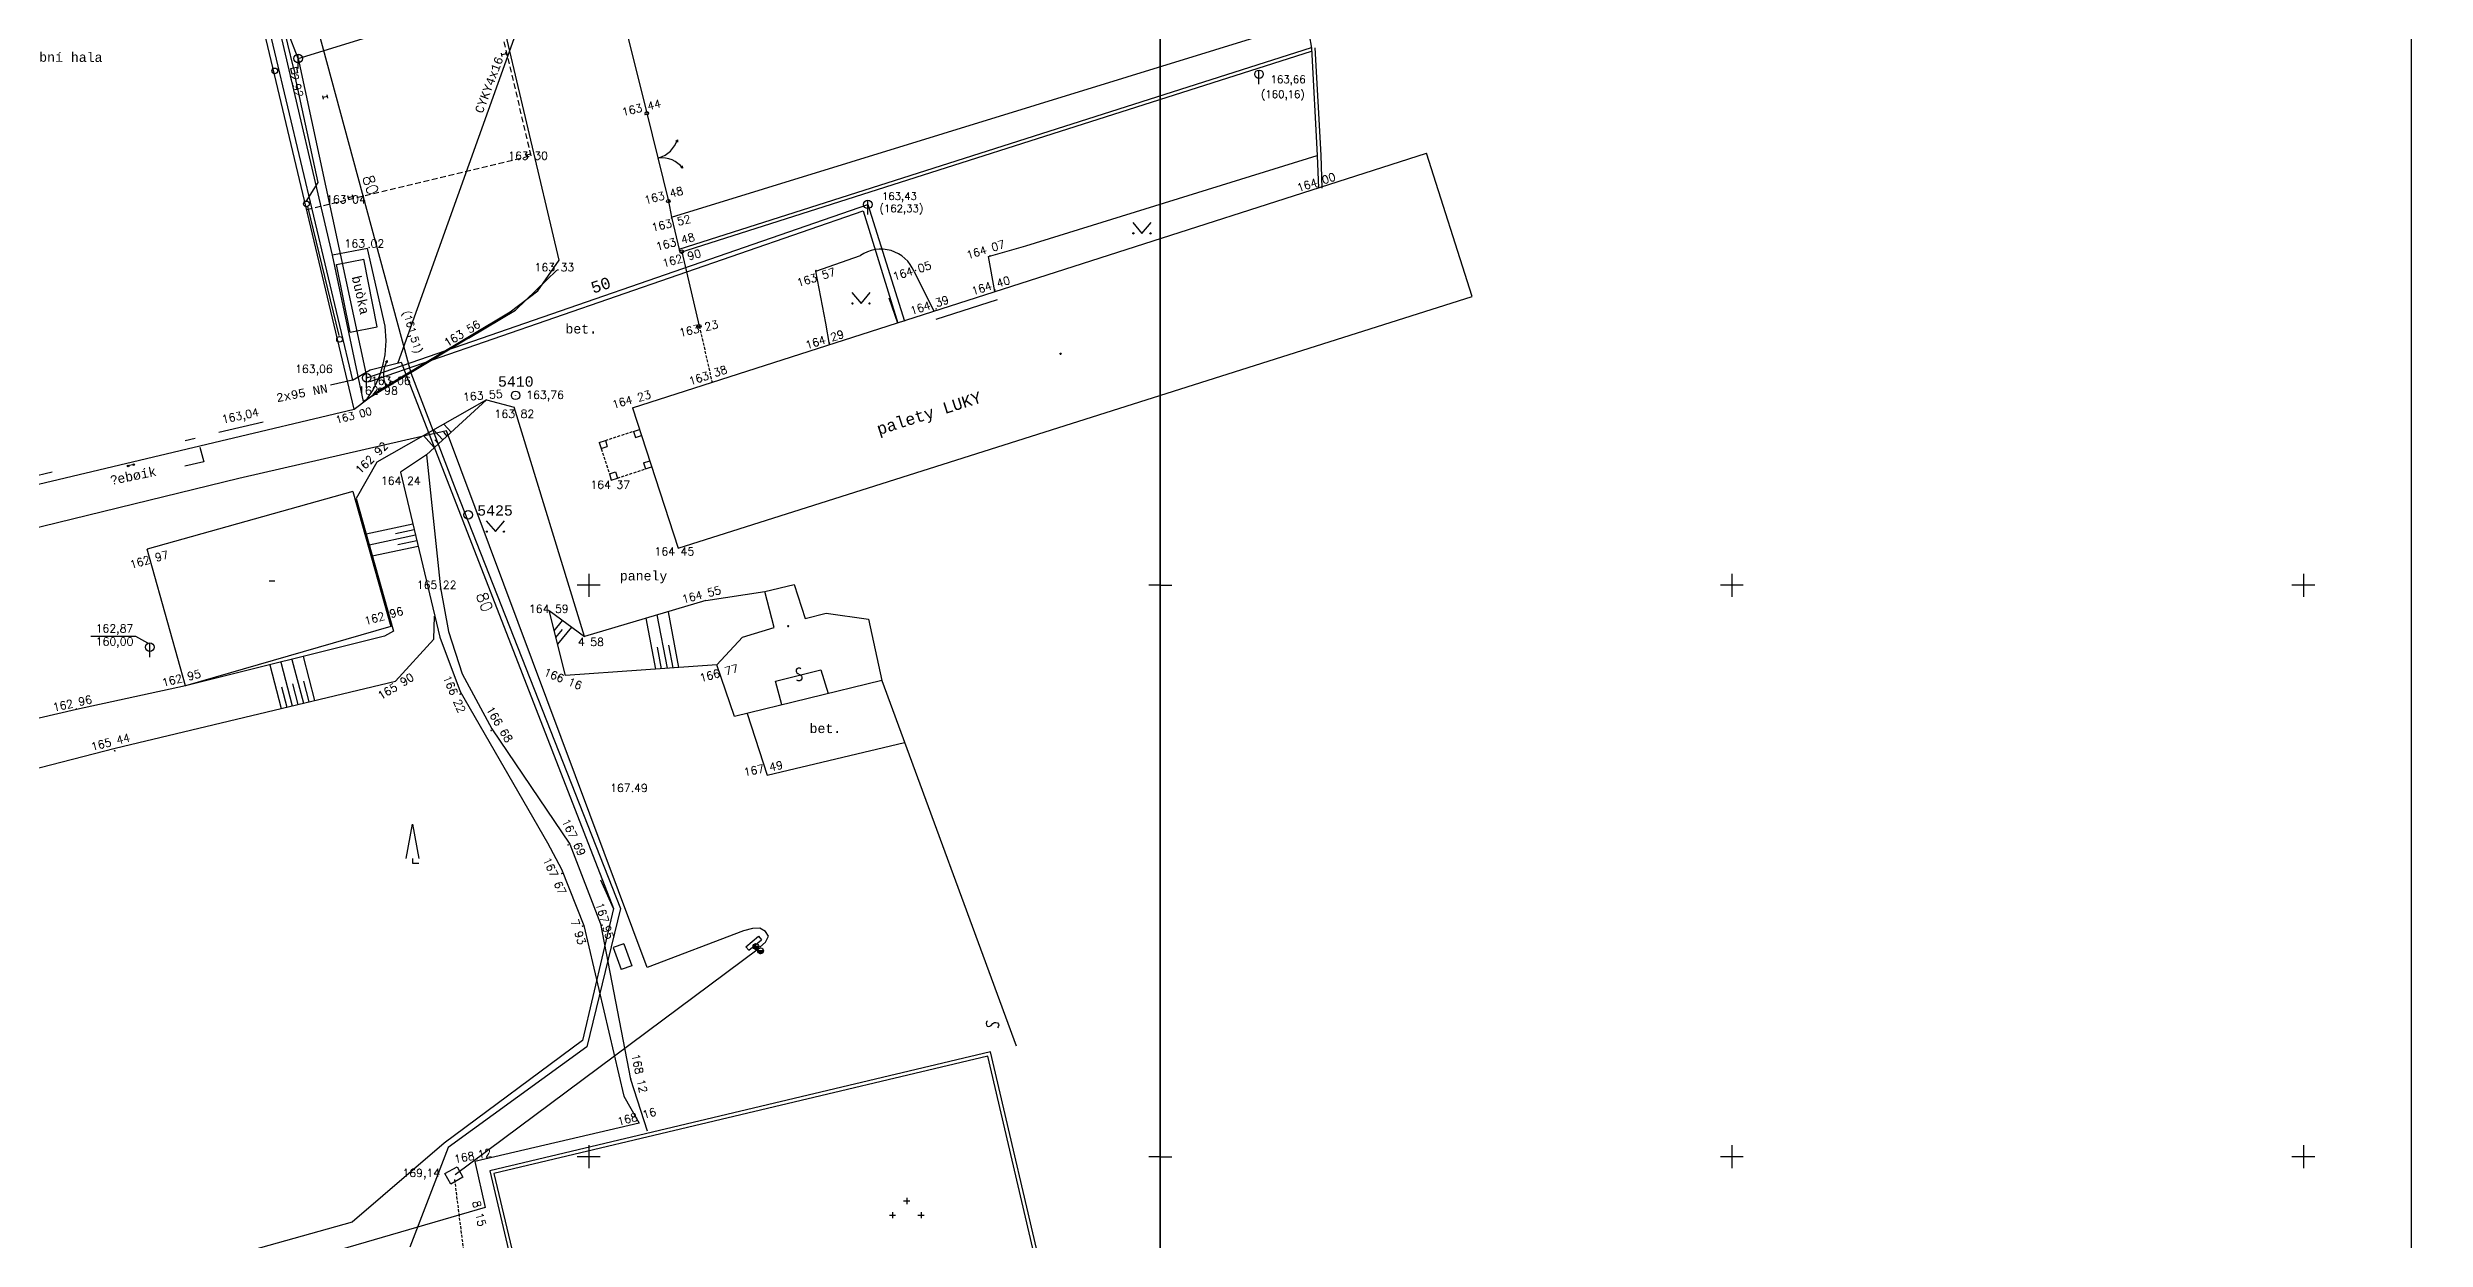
# Model space of a CAD drawing. Extents: x -743125 to -742188, y -1001500 to -1000750.
# Drawn here: x -742597.3 to -742389.3, y -1001207.2 to -1001102.9 of the extents above; entities that cross this region are included whole.
import ezdxf
from ezdxf.enums import TextEntityAlignment as Align

# ---------------------------------------------------------------- set-up
doc = ezdxf.new("R2010")
doc.units = 0
doc.header["$MEASUREMENT"] = 0
doc.linetypes.add('DASHED', pattern=[0.75, 0.5, -0.25])
doc.linetypes.add('HIDDEN', pattern=[0.375, 0.25, -0.125])
doc.layers.get('0').update_dxf_attribs({"linetype": 'CONTINUOUS'})
for name, color, linetype in [('1', 7, 'CONTINUOUS'), ('12', 7, 'CONTINUOUS'), ('14', 7, 'CONTINUOUS'), ('15', 7, 'CONTINUOUS'), ('19', 7, 'CONTINUOUS'), ('2', 7, 'CONTINUOUS'), ('20', 7, 'CONTINUOUS'), ('31', 7, 'CONTINUOUS'), ('34', 7, 'CONTINUOUS'), ('40', 7, 'CONTINUOUS'), ('41', 7, 'CONTINUOUS'), ('44', 7, 'CONTINUOUS'), ('45', 7, 'CONTINUOUS'), ('51', 7, 'CONTINUOUS'), ('57', 7, 'CONTINUOUS'), ('60', 7, 'CONTINUOUS'), ('7', 7, 'CONTINUOUS')]:
    doc.layers.add(name, color=color, linetype=linetype)
doc.styles.add('MONOTXT', font='MONOTXT', dxfattribs={"height": 0.2})
doc.styles.add('ROMANS', font='ROMANS', dxfattribs={"height": 0.2})

# ---------------------------------------------------------------- blocks, each defined once
blk = doc.blocks.new('3$13')
at = {"layer": '12', "color": 120, "linetype": 'Continuous'}
for p, q in [((-3.05, 0), (-1.95, 0)), ((-2.5, 0.55), (-2.5, -0.55)), ((-0.55, 2.5), (0.55, 2.5)), ((0, 3.05), (0, 1.95)), ((1.95, 0), (3.05, 0)), ((2.5, 0.55), (2.5, -0.55))]:
    blk.add_line(p, q, dxfattribs=at)
blk = doc.blocks.new('A0_500')
at = {"color": 3, "linetype": 'Continuous'}
blk.add_line((577.5, -415.5), (577.5, 0), dxfattribs=at)
blk = doc.blocks.new('3$14')
at = {"layer": '12', "color": 120, "linetype": 'Continuous'}
for points in [[(-1.608, 1.914), (0, 0), (1.606, 1.914)], [(-1.6, 0), (-1.46, -0.08), (-1.442, 0.07), (-1.576, 0.032), (-1.498, -0.07), (-1.438, 0.034), (-1.546, 0.046), (-1.52, -0.048), (-1.45, 0.006), (-1.52, 0.044), (-1.526, -0.024), (-1.472, -0.006), (-1.502, 0.03), (-1.518, -0.004), (-1.492, -0.004), (-1.498, 0.01), (-1.5, 0.004)], [(1.4, 0), (1.54, -0.08), (1.558, 0.07), (1.424, 0.032), (1.502, -0.07), (1.562, 0.034), (1.454, 0.046), (1.48, -0.048), (1.55, 0.006), (1.48, 0.044), (1.474, -0.024), (1.528, -0.006), (1.498, 0.03), (1.482, -0.004), (1.508, -0.004), (1.502, 0.01), (1.5, 0.004)]]:
    blk.add_lwpolyline(points, dxfattribs=at)
for centre in [(-1.500371584653854, -0.0008411214351654052), (1.499628415346146, -0.0008411214351654052)]:
    blk.add_circle(centre, 0.1, dxfattribs=at)
blk = doc.blocks.new('6$202')
at = {"layer": '12', "color": 120, "linetype": 'Continuous'}
blk.add_line((-0.004, -1.748), (-0.004, 0.75), dxfattribs=at)
blk.add_circle((0, 0), 0.75, dxfattribs=at)
blk = doc.blocks.new('2$10')
at = {"layer": '1', "color": 7, "linetype": 'Continuous'}
blk.add_lwpolyline([(0.298, 0.9500000000000001), (0.08600000000000001, 1.054), (-0.198, 1.054), (-0.41, 0.9500000000000001), (-0.5640000000000001, 0.742), (-0.5640000000000001, 0.534), (-0.492, 0.326), (-0.41, 0.224), (-0.268, 0.12), (0.156, -0.088), (0.298, -0.21), (0.37, -0.314), (0.44, -0.522), (0.44, -0.834), (0.298, -1.042), (0.08600000000000001, -1.146), (-0.198, -1.146), (-0.4, -1.046)], dxfattribs=at)
blk = doc.blocks.new('3$091')
at = {"layer": '12', "color": 120, "linetype": 'Continuous'}
for points in [[(-0.55, 0.4), (0, 3.4), (0.55, 0.4)], [(0, 0.4), (0, 0), (0.55, 0)]]:
    blk.add_lwpolyline(points, dxfattribs=at)
blk = doc.blocks.new('4$03')
at = {"layer": '12', "color": 120, "linetype": 'Continuous'}
blk.add_line((0.5, 0), (-0.5, 0), dxfattribs=at)
blk = doc.blocks.new('4$02')
at = {"layer": '12', "color": 120, "linetype": 'Continuous'}
for p, q in [((0.088, 0), (-0.08600000000000001, 0)), ((-0.082, 0.026), (0.084, 0.026)), ((0.07, 0.05), (-0.07, 0.05)), ((-0.038, 0.074), (0.042, 0.074)), ((-0.082, -0.026), (0.08600000000000001, -0.026)), ((0.074, -0.05), (-0.07200000000000001, -0.05)), ((-0.046, -0.074), (0.048, -0.074))]:
    blk.add_line(p, q, dxfattribs=at)
blk.add_circle((0.002249501466751099, -0.001342226266860962), 0.08700000000000001, dxfattribs=at)
blk = doc.blocks.new('2$271')
at = {"layer": '12', "color": 120, "linetype": 'Continuous'}
for points in [[(-2.299, 3.432), (-2.519, 3.765), (-2.091, 3.718)], [(2.145, 3.741), (2.514, 3.765), (2.316, 3.466)]]:
    blk.add_lwpolyline(points, dxfattribs=at)
for centre, radius, start, end in [((-4.819257533788681, -0.4964161009788513), 4.842483569777185, 5.926472222222222, 61.66390000000001), ((4.814771661520004, -0.496425687789917), 4.842483569777184, 118.3359833333334, 174.0734111111111)]:
    blk.add_arc(centre, radius, start, end, dxfattribs=at)
blk = doc.blocks.new('1$03')
at = {"layer": '14', "color": 7, "linetype": 'Continuous'}
blk.add_lwpolyline([(-0.002, 0.002), (0.002, 0.002), (0.002, -0.002), (-0.002, -0.002)], close=True, dxfattribs=at)
blk.add_circle((0, 1.192092895507813e-10), 0.375, dxfattribs=at)
blk = doc.blocks.new('6$301')
at = {"layer": '12', "color": 120, "linetype": 'Continuous'}
blk.add_lwpolyline([(-0.5, 0), (-0.5, 0.5), (0.5, 0.5), (0.5, -0.5), (-0.5, -0.5), (-0.5, 0), (0.5, 0)], dxfattribs=at)
blk = doc.blocks.new('6$05')
at = {"layer": '12', "color": 120, "linetype": 'Continuous'}
for points in [[(-0.5, 0), (0.5, 0), (0.5, -0.012), (-0.488, -0.012), (-0.464, -0.144), (-0.388, -0.3), (-0.27, -0.408), (-0.116, -0.48), (0.04, -0.492), (0.216, -0.44), (0.352, -0.342), (0.46, -0.18), (0.488, -0.024), (-0.472, -0.028), (-0.444, -0.148), (-0.372, -0.296), (-0.264, -0.398), (-0.11, -0.47), (0.04, -0.482), (0.212, -0.426), (0.34, -0.334), (0.448, -0.176), (0.468, -0.036), (-0.452, -0.042), (-0.424, -0.156), (-0.356, -0.29), (-0.258, -0.384), (-0.108, -0.458), (0.042, -0.468), (0.208, -0.414), (0.336, -0.316), (0.434, -0.164), (0.45, -0.052), (-0.432, -0.056), (-0.392, -0.188), (-0.34, -0.284), (-0.244, -0.374), (-0.104, -0.444), (0.042, -0.456), (0.192, -0.404), (0.324, -0.3), (0.418, -0.16), (0.428, -0.062), (-0.406, -0.07200000000000001), (-0.374, -0.184), (-0.324, -0.276), (-0.232, -0.358), (-0.096, -0.428), (0.04, -0.438), (0.19, -0.388), (0.32, -0.284), (0.398, -0.152), (0.412, -0.076), (-0.382, -0.084), (-0.354, -0.192), (-0.308, -0.274), (-0.226, -0.344), (-0.088, -0.416), (0.034, -0.424), (0.188, -0.368), (0.316, -0.276), (0.38, -0.156), (0.396, -0.088), (-0.36, -0.1), (-0.332, -0.192), (-0.29, -0.27), (-0.214, -0.336), (-0.076, -0.4), (0.028, -0.408), (0.178, -0.358), (0.304, -0.264), (0.368, -0.148), (0.376, -0.102), (-0.336, -0.116), (-0.314, -0.188), (-0.276, -0.26), (-0.188, -0.328), (-0.056, -0.388), (0.04, -0.392), (0.164, -0.348), (0.296, -0.252), (0.346, -0.148), (0.352, -0.118), (-0.316, -0.128), (-0.284, -0.208), (-0.248, -0.264), (-0.172, -0.322), (-0.042, -0.372), (0.052, -0.372), (0.152, -0.34), (0.284, -0.24), (0.34, -0.132), (-0.292, -0.144), (-0.264, -0.216), (-0.238, -0.256), (-0.162, -0.31), (-0.032, -0.362), (0.046, -0.354), (0.148, -0.328), (0.272, -0.228), (0.312, -0.148)], [(0.312, -0.148), (-0.268, -0.156), (-0.226, -0.244), (-0.144, -0.3), (-0.016, -0.352), (0.056, -0.34), (0.142, -0.316), (0.264, -0.21), (0.288, -0.16), (-0.248, -0.172), (-0.206, -0.24), (-0.136, -0.284), (-0.008, -0.336), (0.14, -0.308), (0.244, -0.206), (0.262, -0.178), (-0.226, -0.184), (-0.184, -0.24), (-0.108, -0.288), (-0.004, -0.326), (0.132, -0.296), (0.24, -0.19), (-0.2, -0.196), (-0.16, -0.244), (-0.068, -0.292), (0.008, -0.312), (0.132, -0.28), (0.208, -0.204), (-0.168, -0.21), (-0.13, -0.24), (-0.064, -0.28), (0.006, -0.3), (0.124, -0.268), (0.18, -0.212), (-0.13, -0.222), (-0.068, -0.264), (0.008, -0.288), (0.116, -0.26), (0.148, -0.228), (-0.092, -0.232), (-0.032, -0.264), (0.034, -0.272), (0.116, -0.242), (-0.042, -0.242), (-0.016, -0.258), (0.052, -0.256)]]:
    blk.add_lwpolyline(points, dxfattribs=at)
blk.add_circle((0, 0), 0.5, dxfattribs=at)

msp = doc.modelspace()

# ---------------------------------------------------------------- linework, layer by layer
at = {"layer": '1', "color": 7, "linetype": 'Continuous'}
for p, q in [((-742557.554, -1001103.726), (-742557.6240000001, -1001103.434)), ((-742557.199, -1001103.491), (-742557.588, -1001103.582)), ((-742557.165, -1001103.635), (-742557.235, -1001103.343)), ((-742542.09, -1001120.582), (-742486.775, -1001102.959)), ((-742542.02, -1001120.875), (-742486.755, -1001103.267)), ((-742573.197, -1001107.463), (-742573.267, -1001107.171)), ((-742572.8420000001, -1001107.228), (-742573.231, -1001107.319)), ((-742572.808, -1001107.372), (-742572.878, -1001107.08)), ((-742555.4180000001, -1001112.503), (-742555.488, -1001112.211)), ((-742555.063, -1001112.268), (-742555.452, -1001112.359)), ((-742555.03, -1001112.41), (-742555.1, -1001112.118)), ((-742511.75, -1001120.31), (-742486.26, -1001112.38)), ((-742570.99, -1001116.23), (-742571.06, -1001115.938)), ((-742570.635, -1001115.995), (-742571.024, -1001116.086)), ((-742570.6020000001, -1001116.137), (-742570.672, -1001115.845)), ((-742569.35, -1001120.52), (-742572.42, -1001121.12)), ((-742567.81, -1001127.34), (-742569.35, -1001120.52)), ((-742542.05, -1001120.75), (-742542.02, -1001120.875)), ((-742515.02, -1001121.24), (-742511.75, -1001120.31)), ((-742556.39, -1001125.93), (-742552.78, -1001122.42)), ((-742530.12, -1001122.52), (-742526.23, -1001121.14)), ((-742529.25, -1001127.07), (-742530.12, -1001122.52)), ((-742521.54, -1001122.54), (-742519.797, -1001126.005)), ((-742514.48, -1001124.301), (-742515.02, -1001121.24)), ((-742560.51, -1001128.37), (-742556.39, -1001125.93)), ((-742528.922, -1001128.931), (-742529.25, -1001127.07)), ((-742560.51, -1001128.37), (-742565.55, -1001131.42)), ((-742565.55, -1001131.42), (-742569.6900000001, -1001133.91)), ((-742558.93, -1001133.76), (-742568.54, -1001139.22)), ((-742558.93, -1001133.76), (-742556.51, -1001134.42)), ((-742550.36, -1001154.49), (-742556.51, -1001134.42)), ((-742549.0700000001, -1001137.51), (-742548.5380000001, -1001137.335)), ((-742549.0700000001, -1001137.51), (-742548.899, -1001138.043)), ((-742548.5380000001, -1001137.335), (-742548.368, -1001137.869)), ((-742546.086, -1001136.529), (-742545.554, -1001136.355)), ((-742546.086, -1001136.529), (-742545.9130000001, -1001137.062)), ((-742545.9130000001, -1001137.062), (-742545.381, -1001136.887)), ((-742589.801, -1001139.445), (-742590.2880000001, -1001139.56)), ((-742583.66, -1001139.2), (-742585.33, -1001139.59)), ((-742584.02, -1001137.9), (-742583.66, -1001139.2)), ((-742568.54, -1001139.22), (-742570.34, -1001142.41)), ((-742548.899, -1001138.043), (-742548.368, -1001137.869)), ((-742545.1950000001, -1001139.272), (-742544.6630000001, -1001139.098)), ((-742545.1950000001, -1001139.272), (-742545.022, -1001139.805)), ((-742545.022, -1001139.805), (-742544.49, -1001139.63)), ((-742548.1900000001, -1001140.257), (-742547.659, -1001140.082)), ((-742548.1900000001, -1001140.257), (-742548.02, -1001140.79)), ((-742548.02, -1001140.79), (-742547.488, -1001140.615)), ((-742547.659, -1001140.082), (-742547.488, -1001140.615)), ((-742539.75, -1001151.32), (-742550.36, -1001154.49)), ((-742539.75, -1001151.32), (-742534.6, -1001150.539)), ((-742524.3690000001, -1001158.319), (-742512.59, -1001190.3)), ((-742536.1460000001, -1001161.22), (-742534.4, -1001166.6)), ((-742534.4, -1001166.6), (-742522.3690000001, -1001163.749)), ((-742536.25, -1001181.62), (-742535.13, -1001180.7)), ((-742535.996, -1001181.929), (-742534.876, -1001181.009)), ((-742535.13, -1001180.7), (-742534.876, -1001181.009)), ((-742546.91, -1001181.36), (-742547.85, -1001181.701)), ((-742547.85, -1001181.701), (-742547.15, -1001183.631)), ((-742546.21, -1001183.29), (-742547.15, -1001183.631)), ((-742546.91, -1001181.36), (-742546.21, -1001183.29)), ((-742536.25, -1001181.62), (-742535.996, -1001181.929))]:
    msp.add_line(p, q, dxfattribs=at)
at = {"layer": '1', "color": 7, "linetype": 'HIDDEN'}
for p, q in [((-742548.5380000001, -1001137.334), (-742546.086, -1001136.53)), ((-742548.899, -1001138.043), (-742548.1900000001, -1001140.257)), ((-742547.488, -1001140.616), (-742545.022, -1001139.805))]:
    msp.add_line(p, q, dxfattribs=at)
at = {"layer": '1', "color": 7, "linetype": 'Continuous'}
msp.add_lwpolyline([(-742569.6900000001, -1001133.91), (-742572.42, -1001121.12), (-742577.05, -1001101.29)], dxfattribs=at)
for centre in [(-742590.2880000001, -1001139.56), (-742589.801, -1001139.445)]:
    msp.add_circle(centre, 0.075, dxfattribs=at)
for centre, radius, start, end in [((-742524.4503545361, -1001123.733937695), 3.145735325888003, 22.30529722222223, 124.4531888888889), ((-742576.448638917, -1001128.576328595), 8.726659769296013, 324.2085416666667, 8.144644444444497)]:
    msp.add_arc(centre, radius, start, end, dxfattribs=at)
at = {"layer": '12', "color": 120, "linetype": 'Continuous'}
for points in [[(-742567.769, -1001130.442), (-742567.616, -1001130.337), (-742567.6240000001, -1001130.515)], [(-742562.58, -1001201.46), (-742561.5, -1001200.88), (-742561, -1001201.78), (-742562.0700000001, -1001202.39), (-742562.58, -1001201.46)]]:
    msp.add_lwpolyline(points, dxfattribs=at)
for centre in [(-742577.46, -1001104.99), (-742574.6900000001, -1001116.63), (-742571.79, -1001128.48)]:
    msp.add_circle(centre, 0.25, dxfattribs=at)
msp.add_arc((-742565.5287803637, -1001131.563090754), 2.421234447549429, 149.5482861111112, 204.5656222222223, dxfattribs=at)
at = {"layer": '19', "color": 7, "linetype": 'Continuous'}
for p, q in [((-742519.608, -1001126.711), (-742514.235, -1001124.989)), ((-742585.309, -1001137.329), (-742584.4230000001, -1001137.119)), ((-742582.343, -1001136.609), (-742578.46, -1001135.691)), ((-742600.829, -1001140.998), (-742596.946, -1001140.079))]:
    msp.add_line(p, q, dxfattribs=at)
at = {"layer": '2', "color": 1, "linetype": 'DASHED'}
for p, q in [((-742555.03, -1001112.41), (-742563.38, -1001077.08)), ((-742574.664, -1001117.109), (-742555.03, -1001112.41))]:
    msp.add_line(p, q, dxfattribs=at)
at = {"layer": '2', "color": 1, "linetype": 'Continuous'}
for p, q in [((-742570.5, -1001134.6), (-742582.785, -1001083.002)), ((-742546.17, -1001134.46), (-742476.7000000001, -1001112.19)), ((-742472.7270000001, -1001124.725), (-742476.7000000001, -1001112.19)), ((-742572.06, -1001121.93), (-742569.66, -1001121.456)), ((-742570.868, -1001127.858), (-742572.06, -1001121.93)), ((-742568.49, -1001127.38), (-742569.68, -1001121.46)), ((-742570.87, -1001127.85), (-742568.49, -1001127.38)), ((-742582.785, -1001137.507), (-742570.5, -1001134.6)), ((-742608.4500000001, -1001143.58), (-742582.785, -1001137.507)), ((-742570.634, -1001141.779), (-742588.63, -1001146.85)), ((-742570.634, -1001141.779), (-742567.3, -1001153.61)), ((-742585.26, -1001158.81), (-742588.63, -1001146.85)), ((-742567.3, -1001153.61), (-742585.26, -1001158.81)), ((-742537.2390000001, -1001161.489), (-742538.79, -1001156.95)), ((-742524.3690000001, -1001158.319), (-742537.2390000001, -1001161.489)), ((-742533.657, -1001158.39), (-742529.683, -1001157.39)), ((-742533.103, -1001160.471), (-742533.657, -1001158.39)), ((-742529.683, -1001157.39), (-742529.06, -1001159.475))]:
    msp.add_line(p, q, dxfattribs=at)
for points in [[(-742546.17, -1001134.46), (-742542.18, -1001146.74), (-742472.7270000001, -1001124.725)], [(-742538.79, -1001156.95), (-742536.533, -1001154.538), (-742533.78, -1001153.706), (-742534.6, -1001150.539), (-742532.029, -1001149.93), (-742531.055, -1001152.919), (-742529.2390000001, -1001152.449), (-742525.52, -1001152.97), (-742524.3690000001, -1001158.319)]]:
    msp.add_lwpolyline(points, dxfattribs=at)
at = {"layer": '20', "color": 4, "linetype": 'Continuous'}
msp.add_point((-742570.6020000001, -1001116.137), dxfattribs=at)
at = {"layer": '31', "color": 7, "linetype": 'Continuous'}
msp.add_lwpolyline([(-742588.558, -1001155.074), (-742589.6, -1001154.478), (-742593.545, -1001154.478)], dxfattribs=at)
at = {"layer": '34', "color": 30, "linetype": 'Continuous'}
for p, q in [((-742564.1900000001, -1001138.58), (-742558.93, -1001133.76)), ((-742564.46, -1001136.902), (-742563.505, -1001137.952)), ((-742563.569, -1001136.396), (-742562.768, -1001137.277)), ((-742563.448, -1001137.272), (-742563.137, -1001137.615)), ((-742562.708, -1001136.599), (-742562.399, -1001136.939)), ((-742562.6780000001, -1001135.889), (-742562.031, -1001136.601)), ((-742570.34, -1001142.41), (-742567.0700000001, -1001154.02)), ((-742569.47, -1001145.498), (-742565.385, -1001144.623)), ((-742569.198, -1001146.463), (-742565.153, -1001145.596)), ((-742566.909, -1001145.461), (-742565.269, -1001145.109)), ((-742568.927, -1001147.427), (-742564.921, -1001146.569)), ((-742566.7000000001, -1001146.439), (-742565.037, -1001146.083)), ((-742567.0700000001, -1001154.02), (-742567.87, -1001154.46)), ((-742563.55, -1001154.7), (-742563.476, -1001152.707)), ((-742552.02, -1001157.9), (-742553.4500000001, -1001152.22)), ((-742553.4500000001, -1001152.22), (-742550.36, -1001154.49)), ((-742553.029, -1001153.971), (-742552.286, -1001153.075)), ((-742552.862, -1001154.554), (-742552.286, -1001153.858)), ((-742552.711, -1001155.155), (-742551.479, -1001153.668)), ((-742544.987, -1001152.885), (-742544.147, -1001157.335)), ((-742544.023, -1001152.597), (-742543.143, -1001157.263)), ((-742543.06, -1001152.309), (-742542.14, -1001157.191)), ((-742567.87, -1001154.46), (-742585.26, -1001158.81)), ((-742574.986, -1001156.24), (-742573.984, -1001160.085)), ((-742563.55, -1001154.7), (-742566.91, -1001158.39)), ((-742544, -1001155.419), (-742543.6460000001, -1001157.299)), ((-742543.017, -1001155.234), (-742542.6410000001, -1001157.227)), ((-742591.41, -1001164.26), (-742566.91, -1001158.39)), ((-742577.897, -1001156.968), (-742576.902, -1001160.784)), ((-742576.926, -1001156.725), (-742575.929, -1001160.551)), ((-742575.957, -1001156.483), (-742574.957, -1001160.318)), ((-742574.9450000001, -1001158.381), (-742574.471, -1001160.201)), ((-742538.79, -1001156.95), (-742552.02, -1001157.9)), ((-742585.26, -1001158.81), (-742594.79, -1001160.86)), ((-742576.88, -1001158.885), (-742576.416, -1001160.667)), ((-742575.912, -1001158.633), (-742575.443, -1001160.434)), ((-742594.79, -1001160.86), (-742615.36, -1001165.67)), ((-742606.9, -1001168.24), (-742591.41, -1001164.26))]:
    msp.add_line(p, q, dxfattribs=at)
at = {"layer": '40', "color": 3, "linetype": 'Continuous'}
for p, q in [((-742575.42, -1001103.91), (-742548.52, -1001095.61)), ((-742575.42, -1001103.91), (-742569.42, -1001131.84)), ((-742569.42, -1001131.84), (-742525.59, -1001116.67)), ((-742525.59, -1001116.67), (-742522.383, -1001126.888))]:
    msp.add_line(p, q, dxfattribs=at)
msp.add_lwpolyline([(-742575.42, -1001103.91), (-742576.311, -1001101.561), (-742591.81, -1001036.53)], dxfattribs=at)
at = {"layer": '41', "color": 30, "linetype": 'Continuous'}
for p, q in [((-742592.51, -1001031.94), (-742565.55, -1001131.42)), ((-742575.826, -1001104.703), (-742579.755, -1001088.555)), ((-742571.821, -1001128.139), (-742574.579, -1001116.859)), ((-742565.55, -1001131.42), (-742561.625, -1001141.684)), ((-742561.625, -1001141.684), (-742547.221, -1001178.268)), ((-742547.221, -1001178.268), (-742550.162, -1001190.395)), ((-742550.162, -1001190.395), (-742562.304, -1001199.203)), ((-742562.304, -1001199.203), (-742565.63, -1001207.9))]:
    msp.add_line(p, q, dxfattribs=at)
msp.add_lwpolyline([(-742574.719, -1001116.427), (-742573.671, -1001114.761), (-742575.74, -1001105.219)], dxfattribs=at)
at = {"layer": '44', "color": 230, "linetype": 'Continuous'}
for p, q in [((-742566.658, -1001130.502), (-742550.519, -1001085.334)), ((-742581.601, -1001086.041), (-742570.648, -1001132.047)), ((-742570.648, -1001132.047), (-742572.576, -1001132.476)), ((-742562.4400000001, -1001136.48), (-742580.6, -1001140.65)), ((-742544.88, -1001183.44), (-742562.4400000001, -1001136.48)), ((-742580.6, -1001140.65), (-742603.15, -1001146.16)), ((-742547.827, -1001178.281), (-742548.9280000001, -1001175.795)), ((-742547.827, -1001178.281), (-742550.542, -1001189.824)), ((-742536.4500000001, -1001180.23), (-742544.88, -1001183.44)), ((-742550.542, -1001189.824), (-742562.64, -1001198.812)), ((-742562.64, -1001198.812), (-742570.68, -1001205.71)), ((-742570.68, -1001205.71), (-742600.12, -1001213.95))]:
    msp.add_line(p, q, dxfattribs=at)
for points in [[(-742569.153, -1001132.171), (-742525.987, -1001117.245), (-742522.97, -1001127.056), (-742523.724, -1001124.876)], [(-742570.648, -1001132.047), (-742569.118, -1001131.151), (-742566.404, -1001130.472), (-742547.827, -1001178.281)], [(-742535.02, -1001180), (-742535.66, -1001180.03), (-742536.4500000001, -1001180.23)], [(-742535.014, -1001181.658), (-742534.536, -1001181.227), (-742534.26, -1001180.7), (-742534.536, -1001180.293), (-742535.02, -1001180)]]:
    msp.add_lwpolyline(points, dxfattribs=at)
at = {"layer": '45', "color": 230, "linetype": 'Continuous'}
msp.add_line((-742561.674, -1001201.547), (-742535.181, -1001181.796), dxfattribs=at)
at = {"layer": '45', "color": 230, "linetype": 'HIDDEN'}
msp.add_line((-742553.884, -1001264.001), (-742561.713, -1001201.969), dxfattribs=at)
at = {"layer": '51', "color": 30, "linetype": 'Continuous'}
for p, q in [((-742552.5700000001, -1001121.56), (-742559, -1001094.3)), ((-742546.56, -1001102.02), (-742544.91, -1001108.7)), ((-742542.76, -1001117.8), (-742487.17, -1001100.67)), ((-742487.17, -1001100.67), (-742486.77, -1001102.99)), ((-742486.77, -1001102.99), (-742486.26, -1001112.38)), ((-742486.47, -1001102.974), (-742485.96, -1001112.364)), ((-742544.91, -1001108.7), (-742543.03, -1001116.38)), ((-742486.26, -1001112.38), (-742486.17, -1001115.25)), ((-742485.96, -1001112.371), (-742485.87, -1001115.241)), ((-742543.03, -1001116.38), (-742542.76, -1001117.8)), ((-742542.76, -1001117.8), (-742542.05, -1001120.75)), ((-742541.85, -1001120.81), (-742540.3200000001, -1001127.32)), ((-742554.46, -1001124.24), (-742552.5700000001, -1001121.56)), ((-742556.88, -1001126.07), (-742554.46, -1001124.24)), ((-742567.25, -1001132.29), (-742556.88, -1001126.07)), ((-742570.5, -1001134.6), (-742568.23, -1001132.86)), ((-742568.23, -1001132.86), (-742567.25, -1001132.29)), ((-742564.1900000001, -1001138.58), (-742566.46, -1001140.11)), ((-742564.1900000001, -1001138.58), (-742562.96, -1001150.23)), ((-742566.46, -1001140.11), (-742563.02, -1001154.55)), ((-742562.96, -1001150.23), (-742562.26, -1001154.05)), ((-742562.26, -1001154.05), (-742561.0700000001, -1001157.75)), ((-742563.02, -1001154.55), (-742561.24, -1001159.29)), ((-742561.0700000001, -1001157.75), (-742558.48, -1001162.57)), ((-742561.24, -1001159.29), (-742553.6, -1001172.54)), ((-742558.48, -1001162.57), (-742551.66, -1001172.66)), ((-742553.6, -1001172.54), (-742552.39, -1001174.84)), ((-742551.66, -1001172.66), (-742548.97, -1001179.63)), ((-742552.39, -1001174.84), (-742550.43, -1001179.77)), ((-742550.43, -1001179.77), (-742546.93, -1001194.71)), ((-742548.97, -1001179.63), (-742546.35, -1001193.2)), ((-742514.85, -1001190.83), (-742558.65, -1001201.24)), ((-742515.073, -1001191.192), (-742558.289, -1001201.463)), ((-742500.8, -1001252.317), (-742515.073, -1001191.192)), ((-742500.4400000001, -1001252.54), (-742514.85, -1001190.83)), ((-742546.35, -1001193.2), (-742544.87, -1001197.73)), ((-742546.93, -1001194.71), (-742545.58, -1001197.06)), ((-742545.58, -1001197.06), (-742559.96, -1001200.42)), ((-742559.96, -1001200.42), (-742559.05, -1001204.43)), ((-742558.65, -1001201.24), (-742544.08, -1001262.91)), ((-742558.289, -1001201.463), (-742543.857, -1001262.547)), ((-742559.05, -1001204.43), (-742598.84, -1001216.02))]:
    msp.add_line(p, q, dxfattribs=at)
at = {"layer": '51', "color": 30, "linetype": 'HIDDEN'}
msp.add_line((-742540.3200000001, -1001127.32), (-742539.22, -1001132.2), dxfattribs=at)
at = {"layer": '51', "color": 30, "linetype": 'Continuous'}
for centre in [(-742544.91, -1001108.7), (-742543.03, -1001116.38), (-742541.85, -1001120.81), (-742540.3200000001, -1001127.32), (-742568.23, -1001132.86), (-742567.25, -1001132.29)]:
    msp.add_circle(centre, 0.15, dxfattribs=at)
at = {"layer": '57', "color": 7, "linetype": 'Continuous'}
for points in [[(-742500, -1001000), (-742500, -1001250), (-742812.5, -1001250), (-742812.5, -1001000)], [(-742187.5, -1001000), (-742187.5, -1001250), (-742500, -1001250), (-742500, -1001000)]]:
    msp.add_lwpolyline(points, close=True, dxfattribs=at)
at = {"layer": '60', "color": 7, "linetype": 'Continuous'}
for p, q in [((-742549, -1001150), (-742551, -1001150)), ((-742550, -1001149), (-742550, -1001151)), ((-742500, -1001150), (-742501, -1001150)), ((-742500, -1001150), (-742499, -1001150)), ((-742449, -1001150), (-742451, -1001150)), ((-742450, -1001149), (-742450, -1001151)), ((-742399, -1001150), (-742401, -1001150)), ((-742400, -1001149), (-742400, -1001151)), ((-742550, -1001199), (-742550, -1001201)), ((-742450, -1001199), (-742450, -1001201)), ((-742400, -1001199), (-742400, -1001201)), ((-742549, -1001200), (-742551, -1001200)), ((-742500, -1001200), (-742501, -1001200)), ((-742500, -1001200), (-742499, -1001200)), ((-742449, -1001200), (-742451, -1001200)), ((-742399, -1001200), (-742401, -1001200))]:
    msp.add_line(p, q, dxfattribs=at)

# ---------------------------------------------------------------- block references
at = {"color": 3, "linetype": 'Continuous'}
msp.add_blockref('A0_500', (-742968.0430000001, -1000914.738), dxfattribs=at)
at = {"layer": '1', "color": 7, "linetype": 'Continuous', "xscale": 0.5, "yscale": 0.5}
msp.add_blockref('2$10', (-742531.579, -1001157.778), dxfattribs=at)
at = {"layer": '1', "color": 7, "linetype": 'Continuous', "xscale": 0.499999648999073, "yscale": 0.499999648999073, "rotation": 74.59656978811923}
msp.add_blockref('2$10', (-742514.694, -1001188.391), dxfattribs=at)
at = {"layer": '12', "color": 120, "linetype": 'Continuous', "xscale": 0.5, "yscale": 0.5}
for name, p in [('6$202', (-742575.42, -1001103.91)), ('6$202', (-742491.36, -1001105.29)), ('6$202', (-742525.59, -1001116.67)), ('3$14', (-742501.607, -1001119.208)), ('3$14', (-742526.177, -1001125.338)), ('4$02', (-742508.72, -1001129.733)), ('6$202', (-742569.42, -1001131.84)), ('3$14', (-742558.165, -1001145.307)), ('4$03', (-742577.698, -1001149.63)), ('4$02', (-742532.544, -1001153.568)), ('6$202', (-742588.38, -1001155.41)), ('6$05', (-742535.37, -1001181.6)), ('6$05', (-742534.96, -1001181.98)), ('3$13', (-742522.172, -1001205.112))]:
    msp.add_blockref(name, p, dxfattribs=at)
at = {"layer": '12', "color": 120, "linetype": 'Continuous'}
for name, p, xscale, yscale, rotation in [('6$301', (-742575.7540000001, -1001104.971), 0.5000010862429831, 0.5000010862429831, 282.0789178289007), ('2$271', (-742543.86, -1001112.595), 0.4999993895700462, 0.4999993895700462, 280.3907560677461)]:
    msp.add_blockref(name, p, dxfattribs=dict(at, xscale=xscale, yscale=yscale, rotation=rotation))
msp.add_blockref('3$091', (-742565.417, -1001174.308), dxfattribs=at)
at = {"layer": '14', "color": 7, "linetype": 'Continuous'}
for p in [(-742556.39, -1001133.38), (-742560.5480000001, -1001143.838)]:
    msp.add_blockref('1$03', p, dxfattribs=at)

# ---------------------------------------------------------------- texts
at = {"layer": '15', "color": 7, "linetype": 'Continuous', "style": 'MONOTXT'}
for s, p in [('5410', (-742556.375, -1001132.17)), ('5425', (-742558.193, -1001143.452))]:
    msp.add_text(s, height=0.9, dxfattribs=at).set_placement(p, align=Align.MIDDLE)
at = {"layer": '31', "color": 7, "linetype": 'Continuous', "style": 'ROMANS'}
for s, height, rotation, p in [('2.92 ', 0.7000000000000001, 284.7391527777777, (-742575.4770510541, -1001106.509218101)), ('163 44 ', 0.7000000000000001, 13.12141666666667, (-742545.1553672539, -1001108.158511263)), ('.', 0.65, 90, (-742545.355, -1001108.797)), ('164 00 ', 0.7000000000000001, 17.254575, (-742486.1268099595, -1001114.664741908)), ('163 48 ', 0.7000000000000001, 14.85101944444445, (-742543.2006399011, -1001115.822728329)), ('.', 0.65, 90, (-742486.586, -1001115.134)), ('163 52 ', 0.7000000000000001, 13.12141666666667, (-742542.5543672539, -1001118.263511263)), ('.', 0.65, 90, (-742543.056, -1001117.859)), ('.', 0.65, 90, (-742569.506, -1001120.454)), ('163 48 ', 0.7000000000000001, 14.85101944444445, (-742542.189639901, -1001119.888728329)), ('162 90 ', 0.7000000000000001, 15.62123611111111, (-742541.6364212979, -1001121.318705262)), ('.', 0.65, 90, (-742542.3470000001, -1001120.719)), ('.', 0.65, 90, (-742542.1510000001, -1001120.981)), ('164 07 ', 0.7000000000000001, 17.254575, (-742515.0448099596, -1001120.560741908)), ('.', 0.65, 90, (-742552.99, -1001122.408)), ('163 57 ', 0.7000000000000001, 17.254575, (-742529.8728099596, -1001122.982741908)), ('.', 0.65, 90, (-742530.431, -1001122.458)), ('164 05 ', 0.7000000000000001, 17.254575, (-742521.4828099596, -1001122.411741908)), ('.', 0.65, 90, (-742521.696, -1001122.459)), ('164 40 ', 0.7000000000000001, 17.254575, (-742514.5948099595, -1001123.708741908)), ('.', 0.65, 90, (-742515.203, -1001121.16)), ('164 39 ', 0.7000000000000001, 17.254575, (-742519.9548099595, -1001125.417741908)), ('.', 0.65, 90, (-742514.7540000001, -1001124.158)), ('(161,51)', 0.65, 286.5957638888889, (-742565.4482028005, -1001127.845616234)), ('163 56 ', 0.7000000000000001, 31.11124166666667, (-742560.8594108329, -1001127.835877813)), ('163 23 ', 0.7000000000000001, 13.12141666666667, (-742540.143367254, -1001127.477511263)), ('.', 0.65, 90, (-742519.898, -1001125.807)), ('.', 0.65, 90, (-742560.76, -1001128.35)), ('.', 0.65, 90, (-742540.564, -1001127.379)), ('164 29 ', 0.7000000000000001, 17.254575, (-742529.1218099595, -1001128.423741908)), ('.', 0.65, 90, (-742529.233, -1001128.804)), ('163 38 ', 0.7000000000000001, 18.56433055555555, (-742539.3378226943, -1001131.547456243)), ('163 55 ', 0.7000000000000001, 4.880111111111112, (-742559.0222322604, -1001133.360798007)), ('164 23 ', 0.7000000000000001, 15.80266944444445, (-742546.0244887962, -1001133.676893738)), ('.', 0.65, 90, (-742539.483, -1001132.161)), ('163,04 ', 0.7000000000000001, 11.90021944444444, (-742580.2173131568, -1001135.213439024)), ('163 00 ', 0.65, 14.68613888888889, (-742570.3351604174, -1001135.082485197)), ('162 92 ', 0.7000000000000001, 43.98661944444445, (-742568.8164734426, -1001138.675928286)), ('162 97 ', 0.7000000000000001, 15.5592, (-742588.2103774021, -1001147.687036498)), ('162 96 ', 0.7000000000000001, 15.5097, (-742567.6915462652, -1001152.614897454)), ('164 55 ', 0.7000000000000001, 14.03303333333333, (-742539.899494293, -1001150.756736566)), ('162 95 ', 0.7000000000000001, 14.03911944444445, (-742585.3945904648, -1001158.064505165)), ('165 90 ', 0.7000000000000001, 31.37230277777778, (-742566.6702875684, -1001158.717616402)), ('166 22 ', 0.7000000000000001, 293.6673055555556, (-742561.6539128515, -1001159.74027676)), ('166 16 ', 0.7000000000000001, 338.1862444444445, (-742552.0309938763, -1001158.277982361)), ('166 77 ', 0.7000000000000001, 15.01486388888889, (-742538.3703261368, -1001157.621540048)), ('162 96 ', 0.7000000000000001, 12.32966388888889, (-742594.9335479654, -1001160.281892729)), ('166 68 ', 0.7000000000000001, 301.2157027777778, (-742557.6765683285, -1001162.369842025)), ('165 44 ', 0.7000000000000001, 14.11421388888889, (-742591.594779118, -1001163.662650821)), ('167 49 ', 0.7000000000000001, 11.22946944444444, (-742534.4858236014, -1001165.983374926)), ('167 69 ', 0.7000000000000001, 295.8737944444445, (-742551.1949862959, -1001172.267397561)), ('167 67 ', 0.7000000000000001, 294.6651194444444, (-742552.8733397984, -1001175.661082806)), ('167.95 ', 0.7000000000000001, 286.6302694444444, (-742548.5289479443, -1001179.588246022)), ('7 93 ', 0.7000000000000001, 287.6580388888889, (-742550.831144113, -1001180.559892037)), ('168 12 ', 0.7000000000000001, 281.8439444444444, (-742545.507610722, -1001192.940494665)), ('168 16 ', 0.7000000000000001, 15.32609166666667, (-742545.5674774124, -1001196.426806475)), ('168.12 ', 0.7000000000000001, 10.22184444444444, (-742559.9051403115, -1001199.878541107)), ('8 15 ', 0.7000000000000001, 283.5812527777778, (-742559.5223190264, -1001205.206149444))]:
    msp.add_text(s, height=height, rotation=rotation, dxfattribs=at).set_placement(p, align=Align.MIDDLE)
for s, height, p in [('163,66 ', 0.65, (-742488.594, -1001105.827)), ('(160,16) ', 0.65, (-742489.05, -1001107.086)), ('163 30 ', 0.7000000000000001, (-742555.066, -1001112.41)), ('163 04 ', 0.7000000000000001, (-742570.99, -1001116.23)), ('(162,33) ', 0.65, (-742522.42, -1001117.068)), ('163,43 ', 0.65, (-742522.594, -1001116.053)), ('163 02', 0.7000000000000001, (-742569.622, -1001120.093)), ('163 33 ', 0.7000000000000001, (-742552.761, -1001122.178)), ('163,06 ', 0.7000000000000001, (-742573.795, -1001131.177)), ('162 98 ', 0.7000000000000001, (-742568.194, -1001132.97)), ('163 06 ', 0.7000000000000001, (-742567.068, -1001132.108)), ('163,76 ', 0.7000000000000001, (-742553.572, -1001133.443)), ('163 82 ', 0.7000000000000001, (-742556.26, -1001134.999)), ('164 24 ', 0.7000000000000001, (-742566.194, -1001140.851)), ('164 37 ', 0.7000000000000001, (-742547.875, -1001141.199)), ('164 45 ', 0.7000000000000001, (-742542.264, -1001147.034)), ('165 22 ', 0.7000000000000001, (-742563.057, -1001149.966)), ('.', 0.75, (-742562.961, -1001149.971)), ('164 59 ', 0.7000000000000001, (-742553.247, -1001152.061)), ('162,87 ', 0.7000000000000001, (-742591.24, -1001153.884)), ('160,00 ', 0.7000000000000001, (-742591.234, -1001155.024)), ('4 58 ', 0.7000000000000001, (-742549.56, -1001154.96)), ('.', 0.75, (-742561.236, -1001159.174)), ('.', 0.75, (-742594.8200000001, -1001160.49)), ('.', 0.75, (-742591.464, -1001164.136)), ('.', 0.75, (-742558.535, -1001162.376)), ('167.49 ', 0.7000000000000001, (-742546.237, -1001167.732)), ('.', 0.75, (-742551.785, -1001172.377)), ('.', 0.75, (-742552.335, -1001174.879)), ('.', 0.75, (-742550.527, -1001179.48)), ('.', 0.75, (-742546.301, -1001192.851)), ('169,14 ', 0.7000000000000001, (-742564.403, -1001201.528))]:
    msp.add_text(s, height=height, dxfattribs=at).set_placement(p, align=Align.MIDDLE)
at = {"layer": '40', "color": 3, "linetype": 'Continuous', "style": 'MONOTXT'}
msp.add_text('50', height=1, rotation=18.79086111111111, dxfattribs=at).set_placement((-742548.9404176436, -1001123.73668867), align=Align.MIDDLE)
at = {"layer": '41', "color": 30, "linetype": 'Continuous', "style": 'ROMANS'}
for rotation, p in [(287.8963722222222, (-742569.0778297889, -1001114.962142937)), (290.3627083333333, (-742559.1110893029, -1001151.465088733))]:
    msp.add_text('80', height=1, rotation=rotation, dxfattribs=at).set_placement(p, align=Align.MIDDLE)
at = {"layer": '7', "color": 7, "linetype": 'Continuous', "style": 'MONOTXT'}
for s, height, rotation, p in [('v%%253robn%%237 hala', 0.8, 359.8363833333334, (-742596.6828738799, -1001103.883304277)), ('CYKY4x16', 0.75, 69.25812222222223, (-742558.7173815282, -1001106.214930721)), ('bu%%242ka', 0.8, 282.9511083333333, (-742569.922761261, -1001124.599087765)), ('bet.', 0.8, 359.8363833333334, (-742550.6488628507, -1001127.533579755)), ('2x95 NN', 0.75, 11.04096666666667, (-742575.0876105109, -1001133.183168061)), ('palety LUKY', 1, 17.65198333333333, (-742520.1939749735, -1001135.046854329)), ('%%158eb%%248%%237k', 0.8, 11.67654722222222, (-742589.8394399077, -1001140.387778314)), ('panely', 0.8, 359.8363833333334, (-742545.1978658801, -1001149.2627015)), ('bet.', 0.8, 359.8363833333334, (-742529.2918628507, -1001162.496579755))]:
    msp.add_text(s, height=height, rotation=rotation, dxfattribs=at).set_placement(p, align=Align.MIDDLE)

doc.saveas('drawing.dxf')
